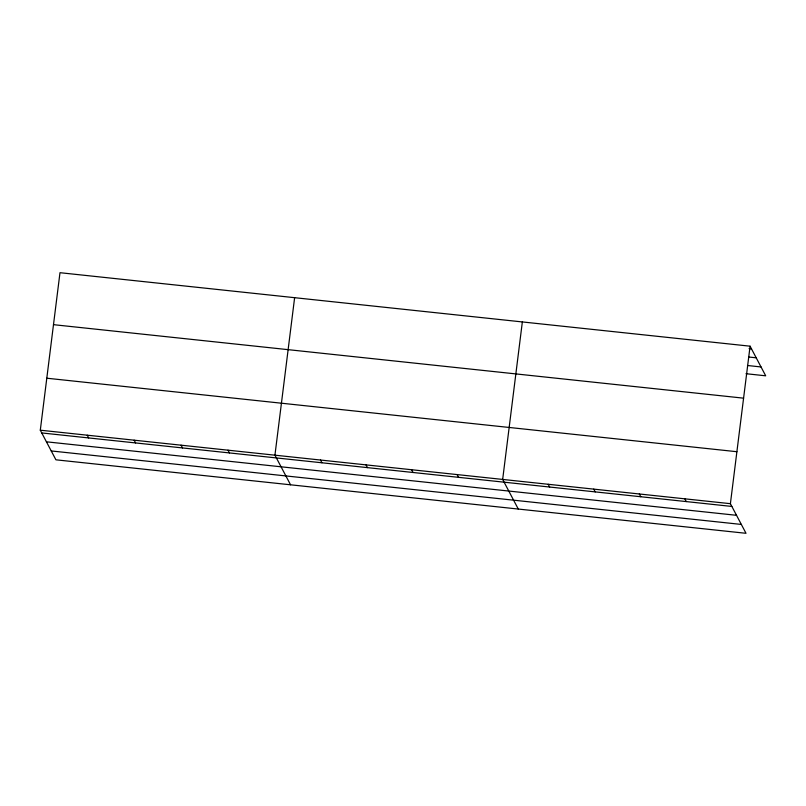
<?xml version="1.0" encoding="UTF-8"?>
<svg xmlns="http://www.w3.org/2000/svg" width="806" height="806" viewBox="0 0 806 806"><rect width="100%" height="100%" fill="white"/><g stroke="black" fill="none" stroke-linecap="round" stroke-linejoin="round"><path stroke-width="1.21" d="M750.084 346.187L730.397 503.679L746.013 533.3L55.916 459.813L40.3 430.192L59.987 272.7L750.084 346.187L765.7 375.808L746.003 373.712M294.623 297.686L274.937 455.178L290.553 484.799M522.348 321.937L502.662 479.429L518.278 509.049M749.076 348.686L751.535 348.948M748.824 357.028L756.209 357.814M747.484 365.501L761.025 366.952M53.488 324.667L743.585 398.164M46.798 378.216L736.896 451.713M40.3 430.192L730.397 503.679M41.751 432.943L731.848 506.44M46.426 441.809L736.523 515.306M51.241 450.947L741.339 524.434M684.848 498.833L686.299 501.584M639.309 493.977L640.76 496.738M593.76 489.131L595.211 491.882M548.211 484.275L549.662 487.036M457.123 474.583L458.574 477.333M411.574 469.727L413.025 472.487M366.025 464.881L367.476 467.631M320.476 460.025L321.937 462.785M228.007 450.181L229.458 452.932M181.078 445.184L182.529 447.935M134.149 440.187L135.609 442.937M87.229 435.19L88.68 437.94"/></g></svg>
